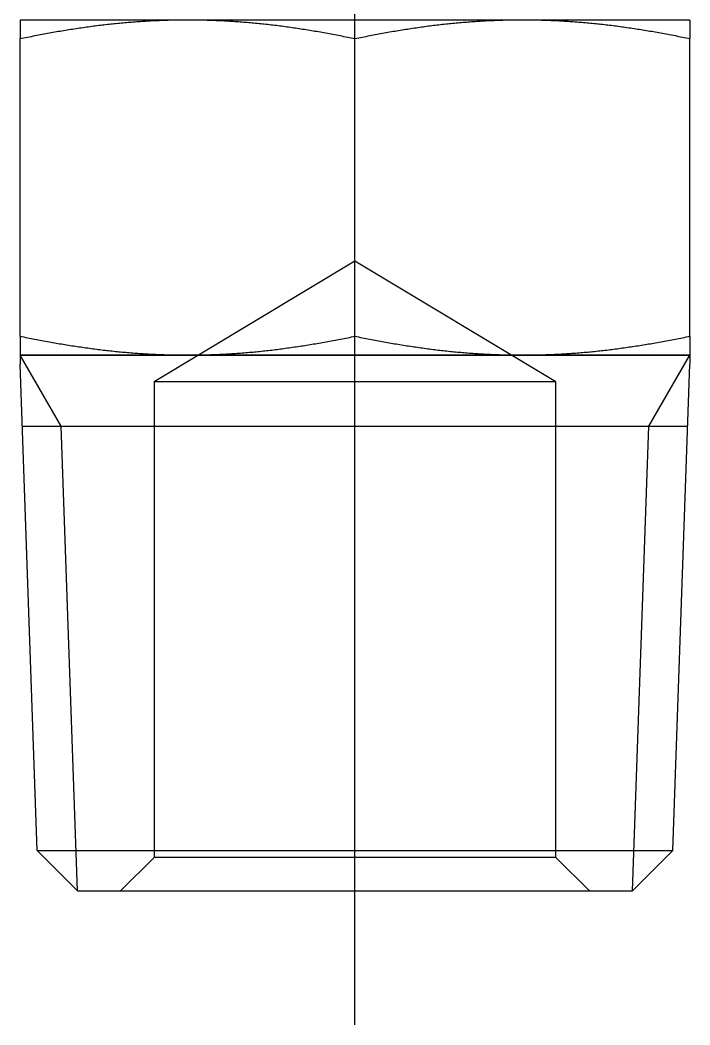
# Model space of a CAD drawing. Extents: x -43.9 to 41.3, y -36.1 to 7.6.
# Drawn here: x 27.78 to 37.78, y -22.9 to -7.9 of the extents above; entities that cross this region are included whole.
import ezdxf

# ---------------------------------------------------------------- set-up
doc = ezdxf.new("R2010")
doc.units = 0
doc.linetypes.add('CENTER', pattern=[50.8, 31.75, -6.35, 6.35, -6.35])
doc.linetypes.add('DASHED', pattern=[19.05, 12.7, -6.35])
doc.layers.get('0').update_dxf_attribs({"linetype": 'CONTINUOUS'})
doc.layers.add('CENTER', color=1, linetype='CENTER')

msp = doc.modelspace()

# ---------------------------------------------------------------- linework, layer by layer
at = {"color": 7, "linetype": 'CONTINUOUS'}
for p, q in [((30.277, -7.9), (27.777, -7.9)), ((27.777, -7.9), (27.777, -8.182)), ((35.277, -7.9), (30.277, -7.9)), ((37.777, -7.9), (35.277, -7.9)), ((37.777, -7.9), (37.777, -8.182)), ((27.777, -12.618), (27.777, -8.182)), ((32.777, -12.618), (32.777, -8.182)), ((37.777, -12.618), (37.777, -8.182)), ((27.777, -12.618), (27.777, -12.9)), ((37.777, -12.618), (37.777, -12.9)), ((27.777, -12.9), (30.277, -12.9)), ((37.777, -12.9), (27.777, -12.9)), ((30.277, -12.9), (35.277, -12.9)), ((35.277, -12.9), (37.777, -12.9)), ((37.777, -12.9), (37.777, -13.035)), ((27.777, -12.9), (27.777, -13.035)), ((28.031, -20.298), (27.777, -13.035)), ((37.524, -20.298), (37.777, -13.035)), ((27.81, -13.962), (37.744, -13.962)), ((28.031, -20.298), (37.524, -20.298)), ((28.031, -20.298), (28.633, -20.9)), ((37.524, -20.298), (36.922, -20.9)), ((28.633, -20.9), (36.922, -20.9))]:
    msp.add_line(p, q, dxfattribs=at)
at = {"color": 3, "linetype": 'DASHED'}
for p, q in [((32.777, -11.497), (29.777, -13.3)), ((35.777, -13.3), (32.777, -11.497)), ((29.777, -13.3), (29.777, -20.4)), ((35.777, -13.3), (29.777, -13.3)), ((35.777, -20.4), (35.777, -13.3)), ((29.777, -20.4), (29.277, -20.9)), ((35.777, -20.4), (29.777, -20.4)), ((36.277, -20.9), (35.777, -20.4))]:
    msp.add_line(p, q, dxfattribs=at)
at = {"color": 3, "linetype": 'CONTINUOUS'}
for p, q in [((28.391, -13.962), (27.777, -12.9)), ((37.164, -13.962), (37.777, -12.9)), ((28.633, -20.9), (28.391, -13.962)), ((36.922, -20.9), (37.164, -13.962))]:
    msp.add_line(p, q, dxfattribs=at)
at = {"color": 7}
for points in [[(30.277, -7.9, 0), (30.251, -7.9, 0), (30.224, -7.9, 0), (30.197, -7.9, 0), (30.171, -7.901, 0), (30.144, -7.901, 0), (30.118, -7.901, 0), (30.092, -7.902, 0), (30.065, -7.902, 0), (30.039, -7.903, 0), (30.013, -7.903, 0), (29.986, -7.904, 0), (29.96, -7.905, 0), (29.934, -7.906, 0), (29.908, -7.907, 0), (29.882, -7.908, 0), (29.856, -7.909, 0), (29.83, -7.91, 0), (29.804, -7.911, 0), (29.778, -7.912, 0), (29.752, -7.913, 0), (29.726, -7.915, 0), (29.7, -7.916, 0), (29.674, -7.918, 0), (29.648, -7.919, 0), (29.622, -7.921, 0), (29.596, -7.922, 0), (29.57, -7.924, 0), (29.544, -7.926, 0), (29.519, -7.928, 0), (29.493, -7.93, 0), (29.467, -7.932, 0), (29.441, -7.934, 0), (29.416, -7.936, 0), (29.39, -7.938, 0), (29.364, -7.94, 0), (29.338, -7.942, 0), (29.312, -7.945, 0), (29.287, -7.947, 0), (29.261, -7.949, 0), (29.235, -7.952, 0), (29.209, -7.955, 0), (29.183, -7.957, 0), (29.157, -7.96, 0), (29.132, -7.963, 0), (29.106, -7.965, 0), (29.08, -7.968, 0), (29.054, -7.971, 0), (29.028, -7.974, 0), (29.003, -7.977, 0), (28.977, -7.98, 0), (28.951, -7.983, 0), (28.925, -7.987, 0), (28.899, -7.99, 0), (28.873, -7.993, 0), (28.847, -7.997, 0), (28.821, -8, 0), (28.795, -8.004, 0), (28.769, -8.007, 0), (28.743, -8.011, 0), (28.717, -8.015, 0), (28.691, -8.018, 0), (28.664, -8.022, 0), (28.638, -8.026, 0), (28.612, -8.03, 0), (28.586, -8.034, 0), (28.559, -8.038, 0), (28.533, -8.042, 0), (28.507, -8.046, 0), (28.48, -8.05, 0), (28.454, -8.055, 0), (28.427, -8.059, 0), (28.401, -8.064, 0), (28.374, -8.068, 0), (28.348, -8.072, 0), (28.321, -8.077, 0), (28.294, -8.082, 0), (28.268, -8.086, 0), (28.241, -8.091, 0), (28.214, -8.096, 0), (28.187, -8.101, 0), (28.16, -8.106, 0), (28.133, -8.111, 0), (28.106, -8.116, 0), (28.079, -8.121, 0), (28.052, -8.126, 0), (28.025, -8.131, 0), (27.998, -8.137, 0), (27.97, -8.142, 0), (27.943, -8.148, 0), (27.916, -8.153, 0), (27.888, -8.159, 0), (27.86, -8.164, 0), (27.833, -8.17, 0), (27.805, -8.176, 0), (27.777, -8.182, 0)], [(32.777, -8.182, 0), (32.749, -8.176, 0), (32.722, -8.17, 0), (32.694, -8.164, 0), (32.667, -8.159, 0), (32.639, -8.153, 0), (32.612, -8.148, 0), (32.584, -8.142, 0), (32.557, -8.137, 0), (32.53, -8.131, 0), (32.502, -8.126, 0), (32.475, -8.121, 0), (32.448, -8.116, 0), (32.421, -8.111, 0), (32.394, -8.106, 0), (32.367, -8.101, 0), (32.34, -8.096, 0), (32.314, -8.091, 0), (32.287, -8.086, 0), (32.26, -8.082, 0), (32.233, -8.077, 0), (32.207, -8.072, 0), (32.18, -8.068, 0), (32.154, -8.064, 0), (32.127, -8.059, 0), (32.101, -8.055, 0), (32.074, -8.05, 0), (32.048, -8.046, 0), (32.022, -8.042, 0), (31.995, -8.038, 0), (31.969, -8.034, 0), (31.943, -8.03, 0), (31.916, -8.026, 0), (31.89, -8.022, 0), (31.864, -8.018, 0), (31.838, -8.015, 0), (31.812, -8.011, 0), (31.786, -8.007, 0), (31.76, -8.004, 0), (31.734, -8, 0), (31.708, -7.997, 0), (31.682, -7.993, 0), (31.656, -7.99, 0), (31.63, -7.987, 0), (31.604, -7.983, 0), (31.578, -7.98, 0), (31.552, -7.977, 0), (31.526, -7.974, 0), (31.5, -7.971, 0), (31.475, -7.968, 0), (31.449, -7.965, 0), (31.423, -7.963, 0), (31.397, -7.96, 0), (31.371, -7.957, 0), (31.346, -7.955, 0), (31.32, -7.952, 0), (31.294, -7.949, 0), (31.268, -7.947, 0), (31.242, -7.945, 0), (31.216, -7.942, 0), (31.191, -7.94, 0), (31.165, -7.938, 0), (31.139, -7.936, 0), (31.113, -7.934, 0), (31.088, -7.932, 0), (31.062, -7.93, 0), (31.036, -7.928, 0), (31.01, -7.926, 0), (30.984, -7.924, 0), (30.958, -7.922, 0), (30.933, -7.921, 0), (30.907, -7.919, 0), (30.881, -7.918, 0), (30.855, -7.916, 0), (30.829, -7.915, 0), (30.803, -7.913, 0), (30.777, -7.912, 0), (30.751, -7.911, 0), (30.725, -7.91, 0), (30.699, -7.909, 0), (30.673, -7.908, 0), (30.647, -7.907, 0), (30.621, -7.906, 0), (30.594, -7.905, 0), (30.568, -7.904, 0), (30.542, -7.903, 0), (30.516, -7.903, 0), (30.489, -7.902, 0), (30.463, -7.902, 0), (30.437, -7.901, 0), (30.41, -7.901, 0), (30.384, -7.901, 0), (30.357, -7.9, 0), (30.331, -7.9, 0), (30.304, -7.9, 0), (30.277, -7.9, 0)], [(35.277, -7.9, 0), (35.251, -7.9, 0), (35.224, -7.9, 0), (35.197, -7.9, 0), (35.171, -7.901, 0), (35.144, -7.901, 0), (35.118, -7.901, 0), (35.092, -7.902, 0), (35.065, -7.902, 0), (35.039, -7.903, 0), (35.013, -7.903, 0), (34.986, -7.904, 0), (34.96, -7.905, 0), (34.934, -7.906, 0), (34.908, -7.907, 0), (34.882, -7.908, 0), (34.856, -7.909, 0), (34.83, -7.91, 0), (34.804, -7.911, 0), (34.778, -7.912, 0), (34.752, -7.913, 0), (34.726, -7.915, 0), (34.7, -7.916, 0), (34.674, -7.918, 0), (34.648, -7.919, 0), (34.622, -7.921, 0), (34.596, -7.922, 0), (34.57, -7.924, 0), (34.544, -7.926, 0), (34.519, -7.928, 0), (34.493, -7.93, 0), (34.467, -7.932, 0), (34.441, -7.934, 0), (34.416, -7.936, 0), (34.39, -7.938, 0), (34.364, -7.94, 0), (34.338, -7.942, 0), (34.312, -7.945, 0), (34.286, -7.947, 0), (34.261, -7.949, 0), (34.235, -7.952, 0), (34.209, -7.955, 0), (34.183, -7.957, 0), (34.157, -7.96, 0), (34.132, -7.963, 0), (34.106, -7.965, 0), (34.08, -7.968, 0), (34.054, -7.971, 0), (34.028, -7.974, 0), (34.002, -7.977, 0), (33.977, -7.98, 0), (33.951, -7.983, 0), (33.925, -7.987, 0), (33.899, -7.99, 0), (33.873, -7.993, 0), (33.847, -7.997, 0), (33.821, -8, 0), (33.795, -8.004, 0), (33.769, -8.007, 0), (33.743, -8.011, 0), (33.717, -8.015, 0), (33.691, -8.018, 0), (33.664, -8.022, 0), (33.638, -8.026, 0), (33.612, -8.03, 0), (33.586, -8.034, 0), (33.559, -8.038, 0), (33.533, -8.042, 0), (33.507, -8.046, 0), (33.48, -8.05, 0), (33.454, -8.055, 0), (33.427, -8.059, 0), (33.401, -8.064, 0), (33.374, -8.068, 0), (33.348, -8.072, 0), (33.321, -8.077, 0), (33.294, -8.082, 0), (33.268, -8.086, 0), (33.241, -8.091, 0), (33.214, -8.096, 0), (33.187, -8.101, 0), (33.16, -8.106, 0), (33.133, -8.111, 0), (33.106, -8.116, 0), (33.079, -8.121, 0), (33.052, -8.126, 0), (33.025, -8.131, 0), (32.998, -8.137, 0), (32.97, -8.142, 0), (32.943, -8.148, 0), (32.916, -8.153, 0), (32.888, -8.159, 0), (32.86, -8.164, 0), (32.833, -8.17, 0), (32.805, -8.176, 0), (32.777, -8.182, 0)], [(37.777, -8.182, 0), (37.749, -8.176, 0), (37.722, -8.17, 0), (37.694, -8.164, 0), (37.667, -8.159, 0), (37.639, -8.153, 0), (37.612, -8.148, 0), (37.584, -8.142, 0), (37.557, -8.137, 0), (37.53, -8.131, 0), (37.502, -8.126, 0), (37.475, -8.121, 0), (37.448, -8.116, 0), (37.421, -8.111, 0), (37.394, -8.106, 0), (37.367, -8.101, 0), (37.34, -8.096, 0), (37.314, -8.091, 0), (37.287, -8.086, 0), (37.26, -8.082, 0), (37.233, -8.077, 0), (37.207, -8.072, 0), (37.18, -8.068, 0), (37.154, -8.064, 0), (37.127, -8.059, 0), (37.101, -8.055, 0), (37.074, -8.05, 0), (37.048, -8.046, 0), (37.022, -8.042, 0), (36.995, -8.038, 0), (36.969, -8.034, 0), (36.943, -8.03, 0), (36.916, -8.026, 0), (36.89, -8.022, 0), (36.864, -8.018, 0), (36.838, -8.015, 0), (36.812, -8.011, 0), (36.786, -8.007, 0), (36.76, -8.004, 0), (36.734, -8, 0), (36.708, -7.997, 0), (36.682, -7.993, 0), (36.656, -7.99, 0), (36.63, -7.987, 0), (36.604, -7.983, 0), (36.578, -7.98, 0), (36.552, -7.977, 0), (36.526, -7.974, 0), (36.5, -7.971, 0), (36.475, -7.968, 0), (36.449, -7.965, 0), (36.423, -7.963, 0), (36.397, -7.96, 0), (36.371, -7.957, 0), (36.346, -7.955, 0), (36.32, -7.952, 0), (36.294, -7.949, 0), (36.268, -7.947, 0), (36.242, -7.945, 0), (36.217, -7.942, 0), (36.191, -7.94, 0), (36.165, -7.938, 0), (36.139, -7.936, 0), (36.113, -7.934, 0), (36.088, -7.932, 0), (36.062, -7.93, 0), (36.036, -7.928, 0), (36.01, -7.926, 0), (35.984, -7.924, 0), (35.958, -7.922, 0), (35.932, -7.921, 0), (35.907, -7.919, 0), (35.881, -7.918, 0), (35.855, -7.916, 0), (35.829, -7.915, 0), (35.803, -7.913, 0), (35.777, -7.912, 0), (35.751, -7.911, 0), (35.725, -7.91, 0), (35.699, -7.909, 0), (35.673, -7.908, 0), (35.647, -7.907, 0), (35.621, -7.906, 0), (35.594, -7.905, 0), (35.568, -7.904, 0), (35.542, -7.903, 0), (35.516, -7.903, 0), (35.489, -7.902, 0), (35.463, -7.902, 0), (35.437, -7.901, 0), (35.41, -7.901, 0), (35.384, -7.901, 0), (35.357, -7.9, 0), (35.331, -7.9, 0), (35.304, -7.9, 0), (35.277, -7.9, 0)], [(27.777, -12.618, 0), (27.805, -12.624, 0), (27.832, -12.63, 0), (27.859, -12.636, 0), (27.887, -12.641, 0), (27.914, -12.646, 0), (27.941, -12.652, 0), (27.968, -12.657, 0), (27.995, -12.663, 0), (28.022, -12.668, 0), (28.049, -12.673, 0), (28.076, -12.678, 0), (28.102, -12.683, 0), (28.129, -12.688, 0), (28.156, -12.693, 0), (28.183, -12.698, 0), (28.209, -12.703, 0), (28.236, -12.708, 0), (28.262, -12.713, 0), (28.289, -12.717, 0), (28.315, -12.722, 0), (28.342, -12.726, 0), (28.368, -12.731, 0), (28.394, -12.735, 0), (28.421, -12.74, 0), (28.447, -12.744, 0), (28.473, -12.748, 0), (28.5, -12.753, 0), (28.526, -12.757, 0), (28.552, -12.761, 0), (28.578, -12.765, 0), (28.604, -12.769, 0), (28.63, -12.773, 0), (28.656, -12.777, 0), (28.683, -12.78, 0), (28.709, -12.784, 0), (28.735, -12.788, 0), (28.761, -12.792, 0), (28.787, -12.795, 0), (28.812, -12.799, 0), (28.838, -12.802, 0), (28.864, -12.806, 0), (28.89, -12.809, 0), (28.916, -12.812, 0), (28.942, -12.815, 0), (28.968, -12.819, 0), (28.994, -12.822, 0), (29.02, -12.825, 0), (29.046, -12.828, 0), (29.071, -12.831, 0), (29.097, -12.834, 0), (29.123, -12.836, 0), (29.149, -12.839, 0), (29.175, -12.842, 0), (29.201, -12.845, 0), (29.227, -12.847, 0), (29.252, -12.85, 0), (29.278, -12.852, 0), (29.304, -12.855, 0), (29.33, -12.857, 0), (29.356, -12.859, 0), (29.382, -12.861, 0), (29.408, -12.864, 0), (29.433, -12.866, 0), (29.459, -12.868, 0), (29.485, -12.87, 0), (29.511, -12.872, 0), (29.537, -12.874, 0), (29.563, -12.875, 0), (29.589, -12.877, 0), (29.615, -12.879, 0), (29.641, -12.88, 0), (29.668, -12.882, 0), (29.694, -12.883, 0), (29.72, -12.885, 0), (29.746, -12.886, 0), (29.772, -12.888, 0), (29.798, -12.889, 0), (29.825, -12.89, 0), (29.851, -12.891, 0), (29.877, -12.892, 0), (29.904, -12.893, 0), (29.93, -12.894, 0), (29.956, -12.895, 0), (29.983, -12.896, 0), (30.009, -12.896, 0), (30.036, -12.897, 0), (30.062, -12.898, 0), (30.089, -12.898, 0), (30.116, -12.899, 0), (30.143, -12.899, 0), (30.169, -12.899, 0), (30.196, -12.9, 0), (30.223, -12.9, 0), (30.25, -12.9, 0), (30.277, -12.9, 0)], [(30.277, -12.9, 0), (30.304, -12.9, 0), (30.331, -12.9, 0), (30.358, -12.9, 0), (30.385, -12.899, 0), (30.412, -12.899, 0), (30.439, -12.899, 0), (30.465, -12.898, 0), (30.492, -12.898, 0), (30.519, -12.897, 0), (30.545, -12.896, 0), (30.572, -12.896, 0), (30.598, -12.895, 0), (30.625, -12.894, 0), (30.651, -12.893, 0), (30.677, -12.892, 0), (30.704, -12.891, 0), (30.73, -12.89, 0), (30.756, -12.889, 0), (30.783, -12.888, 0), (30.809, -12.886, 0), (30.835, -12.885, 0), (30.861, -12.883, 0), (30.887, -12.882, 0), (30.913, -12.88, 0), (30.939, -12.879, 0), (30.965, -12.877, 0), (30.991, -12.875, 0), (31.017, -12.874, 0), (31.043, -12.872, 0), (31.069, -12.87, 0), (31.095, -12.868, 0), (31.121, -12.866, 0), (31.147, -12.864, 0), (31.173, -12.861, 0), (31.199, -12.859, 0), (31.225, -12.857, 0), (31.251, -12.855, 0), (31.276, -12.852, 0), (31.302, -12.85, 0), (31.328, -12.847, 0), (31.354, -12.845, 0), (31.38, -12.842, 0), (31.406, -12.839, 0), (31.431, -12.836, 0), (31.457, -12.834, 0), (31.483, -12.831, 0), (31.509, -12.828, 0), (31.535, -12.825, 0), (31.561, -12.822, 0), (31.587, -12.819, 0), (31.613, -12.815, 0), (31.639, -12.812, 0), (31.664, -12.809, 0), (31.69, -12.806, 0), (31.716, -12.802, 0), (31.742, -12.799, 0), (31.768, -12.795, 0), (31.794, -12.792, 0), (31.82, -12.788, 0), (31.846, -12.784, 0), (31.872, -12.78, 0), (31.898, -12.777, 0), (31.924, -12.773, 0), (31.95, -12.769, 0), (31.977, -12.765, 0), (32.003, -12.761, 0), (32.029, -12.757, 0), (32.055, -12.753, 0), (32.081, -12.748, 0), (32.108, -12.744, 0), (32.134, -12.74, 0), (32.16, -12.735, 0), (32.187, -12.731, 0), (32.213, -12.726, 0), (32.239, -12.722, 0), (32.266, -12.717, 0), (32.292, -12.713, 0), (32.319, -12.708, 0), (32.346, -12.703, 0), (32.372, -12.698, 0), (32.399, -12.693, 0), (32.425, -12.688, 0), (32.452, -12.683, 0), (32.479, -12.678, 0), (32.506, -12.673, 0), (32.533, -12.668, 0), (32.56, -12.663, 0), (32.587, -12.657, 0), (32.614, -12.652, 0), (32.641, -12.646, 0), (32.668, -12.641, 0), (32.695, -12.636, 0), (32.723, -12.63, 0), (32.75, -12.624, 0), (32.777, -12.618, 0)], [(32.777, -12.618, 0), (32.805, -12.624, 0), (32.832, -12.63, 0), (32.859, -12.636, 0), (32.886, -12.641, 0), (32.914, -12.646, 0), (32.941, -12.652, 0), (32.968, -12.657, 0), (32.995, -12.663, 0), (33.022, -12.668, 0), (33.049, -12.673, 0), (33.075, -12.678, 0), (33.102, -12.683, 0), (33.129, -12.688, 0), (33.156, -12.693, 0), (33.182, -12.698, 0), (33.209, -12.703, 0), (33.236, -12.708, 0), (33.262, -12.713, 0), (33.289, -12.717, 0), (33.315, -12.722, 0), (33.342, -12.726, 0), (33.368, -12.731, 0), (33.394, -12.735, 0), (33.421, -12.74, 0), (33.447, -12.744, 0), (33.473, -12.748, 0), (33.5, -12.753, 0), (33.526, -12.757, 0), (33.552, -12.761, 0), (33.578, -12.765, 0), (33.604, -12.769, 0), (33.63, -12.773, 0), (33.656, -12.777, 0), (33.682, -12.78, 0), (33.709, -12.784, 0), (33.734, -12.788, 0), (33.761, -12.792, 0), (33.786, -12.795, 0), (33.812, -12.799, 0), (33.838, -12.802, 0), (33.864, -12.806, 0), (33.89, -12.809, 0), (33.916, -12.812, 0), (33.942, -12.815, 0), (33.968, -12.819, 0), (33.994, -12.822, 0), (34.02, -12.825, 0), (34.045, -12.828, 0), (34.071, -12.831, 0), (34.097, -12.834, 0), (34.123, -12.836, 0), (34.149, -12.839, 0), (34.175, -12.842, 0), (34.201, -12.845, 0), (34.227, -12.847, 0), (34.252, -12.85, 0), (34.278, -12.852, 0), (34.304, -12.855, 0), (34.33, -12.857, 0), (34.356, -12.859, 0), (34.382, -12.861, 0), (34.408, -12.864, 0), (34.434, -12.866, 0), (34.459, -12.868, 0), (34.485, -12.87, 0), (34.511, -12.872, 0), (34.537, -12.874, 0), (34.563, -12.875, 0), (34.589, -12.877, 0), (34.615, -12.879, 0), (34.641, -12.88, 0), (34.667, -12.882, 0), (34.694, -12.883, 0), (34.72, -12.885, 0), (34.746, -12.886, 0), (34.772, -12.888, 0), (34.798, -12.889, 0), (34.825, -12.89, 0), (34.851, -12.891, 0), (34.877, -12.892, 0), (34.904, -12.893, 0), (34.93, -12.894, 0), (34.956, -12.895, 0), (34.983, -12.896, 0), (35.009, -12.896, 0), (35.036, -12.897, 0), (35.062, -12.898, 0), (35.089, -12.898, 0), (35.116, -12.899, 0), (35.143, -12.899, 0), (35.169, -12.899, 0), (35.196, -12.9, 0), (35.223, -12.9, 0), (35.25, -12.9, 0), (35.277, -12.9, 0)], [(35.277, -12.9, 0), (35.304, -12.9, 0), (35.331, -12.9, 0), (35.358, -12.9, 0), (35.385, -12.899, 0), (35.412, -12.899, 0), (35.439, -12.899, 0), (35.465, -12.898, 0), (35.492, -12.898, 0), (35.519, -12.897, 0), (35.545, -12.896, 0), (35.572, -12.896, 0), (35.598, -12.895, 0), (35.625, -12.894, 0), (35.651, -12.893, 0), (35.678, -12.892, 0), (35.704, -12.891, 0), (35.73, -12.89, 0), (35.756, -12.889, 0), (35.783, -12.888, 0), (35.809, -12.886, 0), (35.835, -12.885, 0), (35.861, -12.883, 0), (35.887, -12.882, 0), (35.913, -12.88, 0), (35.939, -12.879, 0), (35.965, -12.877, 0), (35.991, -12.875, 0), (36.017, -12.874, 0), (36.043, -12.872, 0), (36.069, -12.87, 0), (36.095, -12.868, 0), (36.121, -12.866, 0), (36.147, -12.864, 0), (36.173, -12.861, 0), (36.199, -12.859, 0), (36.225, -12.857, 0), (36.251, -12.855, 0), (36.276, -12.852, 0), (36.302, -12.85, 0), (36.328, -12.847, 0), (36.354, -12.845, 0), (36.38, -12.842, 0), (36.406, -12.839, 0), (36.431, -12.836, 0), (36.457, -12.834, 0), (36.483, -12.831, 0), (36.509, -12.828, 0), (36.535, -12.825, 0), (36.561, -12.822, 0), (36.587, -12.819, 0), (36.613, -12.815, 0), (36.639, -12.812, 0), (36.664, -12.809, 0), (36.69, -12.806, 0), (36.716, -12.802, 0), (36.742, -12.799, 0), (36.768, -12.795, 0), (36.794, -12.792, 0), (36.82, -12.788, 0), (36.846, -12.784, 0), (36.872, -12.78, 0), (36.898, -12.777, 0), (36.924, -12.773, 0), (36.95, -12.769, 0), (36.977, -12.765, 0), (37.003, -12.761, 0), (37.029, -12.757, 0), (37.055, -12.753, 0), (37.081, -12.748, 0), (37.108, -12.744, 0), (37.134, -12.74, 0), (37.16, -12.735, 0), (37.187, -12.731, 0), (37.213, -12.726, 0), (37.239, -12.722, 0), (37.266, -12.717, 0), (37.292, -12.713, 0), (37.319, -12.708, 0), (37.346, -12.703, 0), (37.372, -12.698, 0), (37.399, -12.693, 0), (37.425, -12.688, 0), (37.452, -12.683, 0), (37.479, -12.678, 0), (37.506, -12.673, 0), (37.533, -12.668, 0), (37.56, -12.663, 0), (37.587, -12.657, 0), (37.614, -12.652, 0), (37.641, -12.646, 0), (37.668, -12.641, 0), (37.695, -12.636, 0), (37.723, -12.63, 0), (37.75, -12.624, 0), (37.777, -12.618, 0)]]:
    msp.add_polyline3d(points, dxfattribs=at)
at = {"layer": 'CENTER', "color": 1, "linetype": 'CENTER'}
msp.add_line((32.777, -22.9), (32.777, 7.6), dxfattribs=at)

doc.saveas('drawing.dxf')
